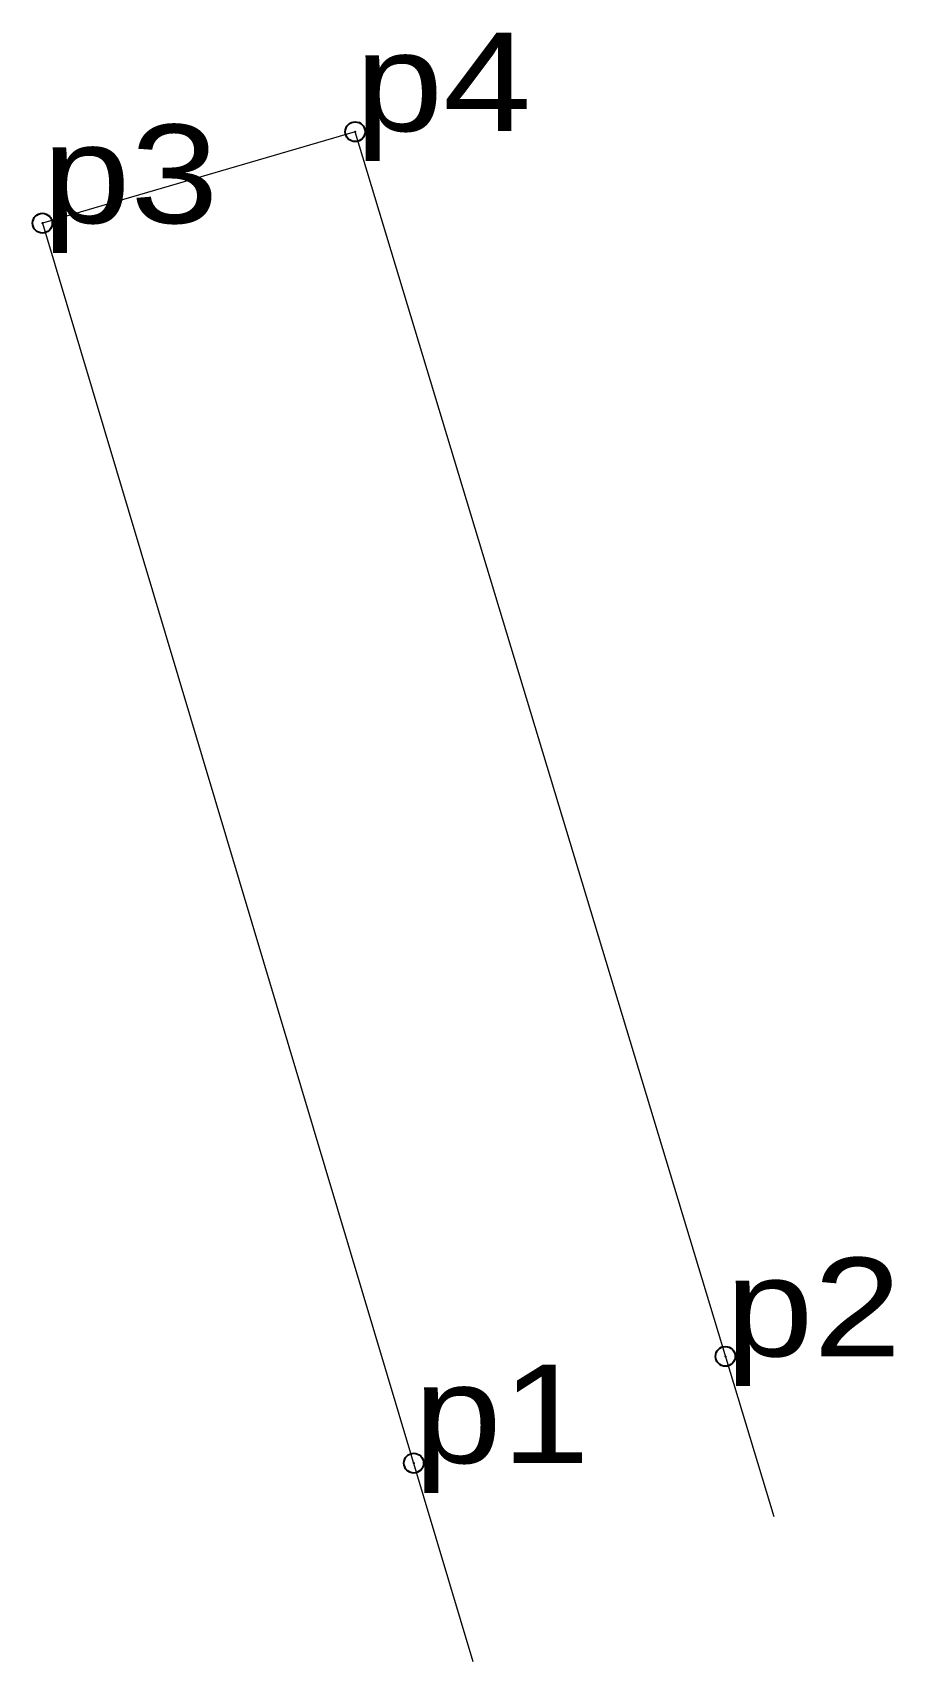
# Model space of a CAD drawing. Header units: metres. Extents: x 536590 to 548895, y 1836045 to 1838403.
# Drawn here: x 536589.56 to 536605.28, y 1836875.76 to 1836905.5 of the extents above.
import ezdxf

# ---------------------------------------------------------------- set-up
doc = ezdxf.new("R2010")
doc.units = ezdxf.units.M
doc.header["$LTSCALE"] = 0.72
doc.header["$PDMODE"] = 32
doc.header["$PDSIZE"] = 0.36
doc.layers.add('10', color=7, linetype='Continuous', lineweight=13)
doc.layers.add('12', color=7, linetype='Continuous')
doc.layers.add('7', color=7, linetype='Continuous')

msp = doc.modelspace()

# ---------------------------------------------------------------- linework, layer by layer
at = {"layer": '10'}
msp.add_lwpolyline([(536603.1, 1836878.4), (536595.45, 1836903.69), (536589.74, 1836902.02), (536597.6, 1836875.76)], dxfattribs=at)
at = {"layer": '7'}
for p in [(536595.45, 1836903.69), (536589.74, 1836902.02), (536602.21, 1836881.33), (536596.52, 1836879.38)]:
    msp.add_point(p, dxfattribs=at)

# ---------------------------------------------------------------- texts
at = {"layer": '12', "width": 1.2}
for s, p in [('p4', (536595.45, 1836903.7)), ('p3', (536589.74, 1836902.02)), ('p2', (536602.21, 1836881.33)), ('p1', (536596.52, 1836879.38))]:
    msp.add_text(s, height=1.8, dxfattribs=at).set_placement(p)

doc.saveas('drawing.dxf')
